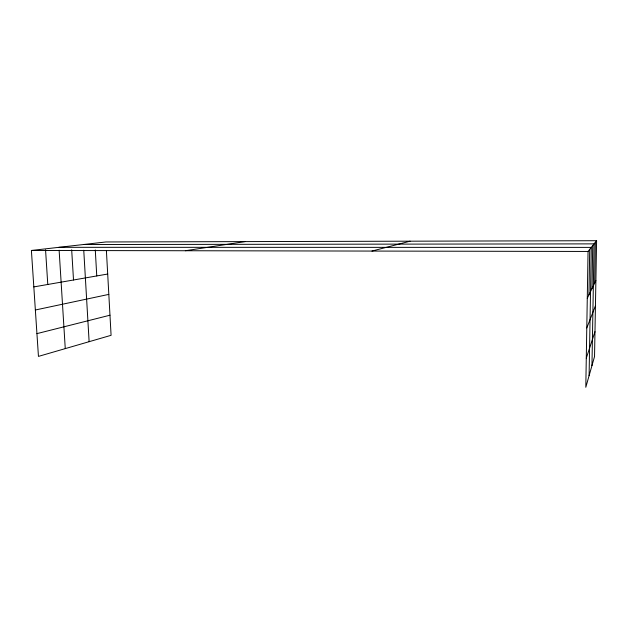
<?xml version="1.0" encoding="UTF-8"?>
<svg xmlns="http://www.w3.org/2000/svg" width="628" height="628" viewBox="0 0 628 628"><rect width="100%" height="100%" fill="white"/><g stroke="black" fill="none" stroke-linecap="round" stroke-linejoin="round"><path stroke-width="0.94" d="M596.6 240.712L588.051 251.451L585.798 387.288L594.535 356.539L596.6 240.712L105.92 241.961L31.4 250.462L38.449 356.398L111.085 335.313L106.407 250.705M588.946 294.877L589.716 249.363M589.095 375.701L591.286 247.393L58.946 247.322M591.976 288.652L592.722 245.587M591.953 365.622L594.08 243.876L83.414 244.528M594.653 283.142L595.375 242.251M586.285 358.196L594.975 331.67M586.788 327.949L595.438 305.852M587.274 298.324L595.886 280.598M371.949 251.067L410.108 241.183M36.934 333.625L109.971 315.209M35.356 309.996L108.825 294.383M33.826 286.91L107.694 274.036M185.346 250.737L245.03 241.607M31.4 250.462L588.051 251.451M45.554 249.818L47.783 284.476M59.126 250.227L65.265 348.611M71.678 249.795L73.507 279.994M83.752 250.25L89.121 341.687M95.283 249.952L96.759 275.935"/></g></svg>
